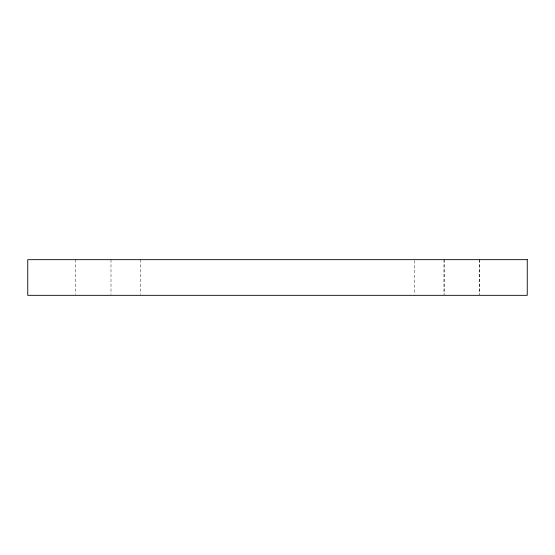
<?xml version="1.0" encoding="UTF-8"?>
<svg xmlns="http://www.w3.org/2000/svg" width="555" height="555" viewBox="0 0 555 555"><rect width="100%" height="100%" fill="white"/><g stroke="black" fill="none" stroke-linecap="round" stroke-linejoin="round"><path stroke-width="0.42" stroke-dasharray="2.77 2.08" d="M479.68 259.664L479.68 294.49M479.534 259.664L479.534 294.49M444.146 259.664L444.146 294.49M444 259.664L444 294.49M414.266 260.51L414.266 294.49M140.734 259.664L140.734 294.49M111 259.664L111 294.49M75.32 259.664L75.32 294.49"/><path stroke-width="0.83" d="M527.25 259.664L27.75 259.664L27.75 295.336L527.25 295.336L527.25 259.664"/></g></svg>
